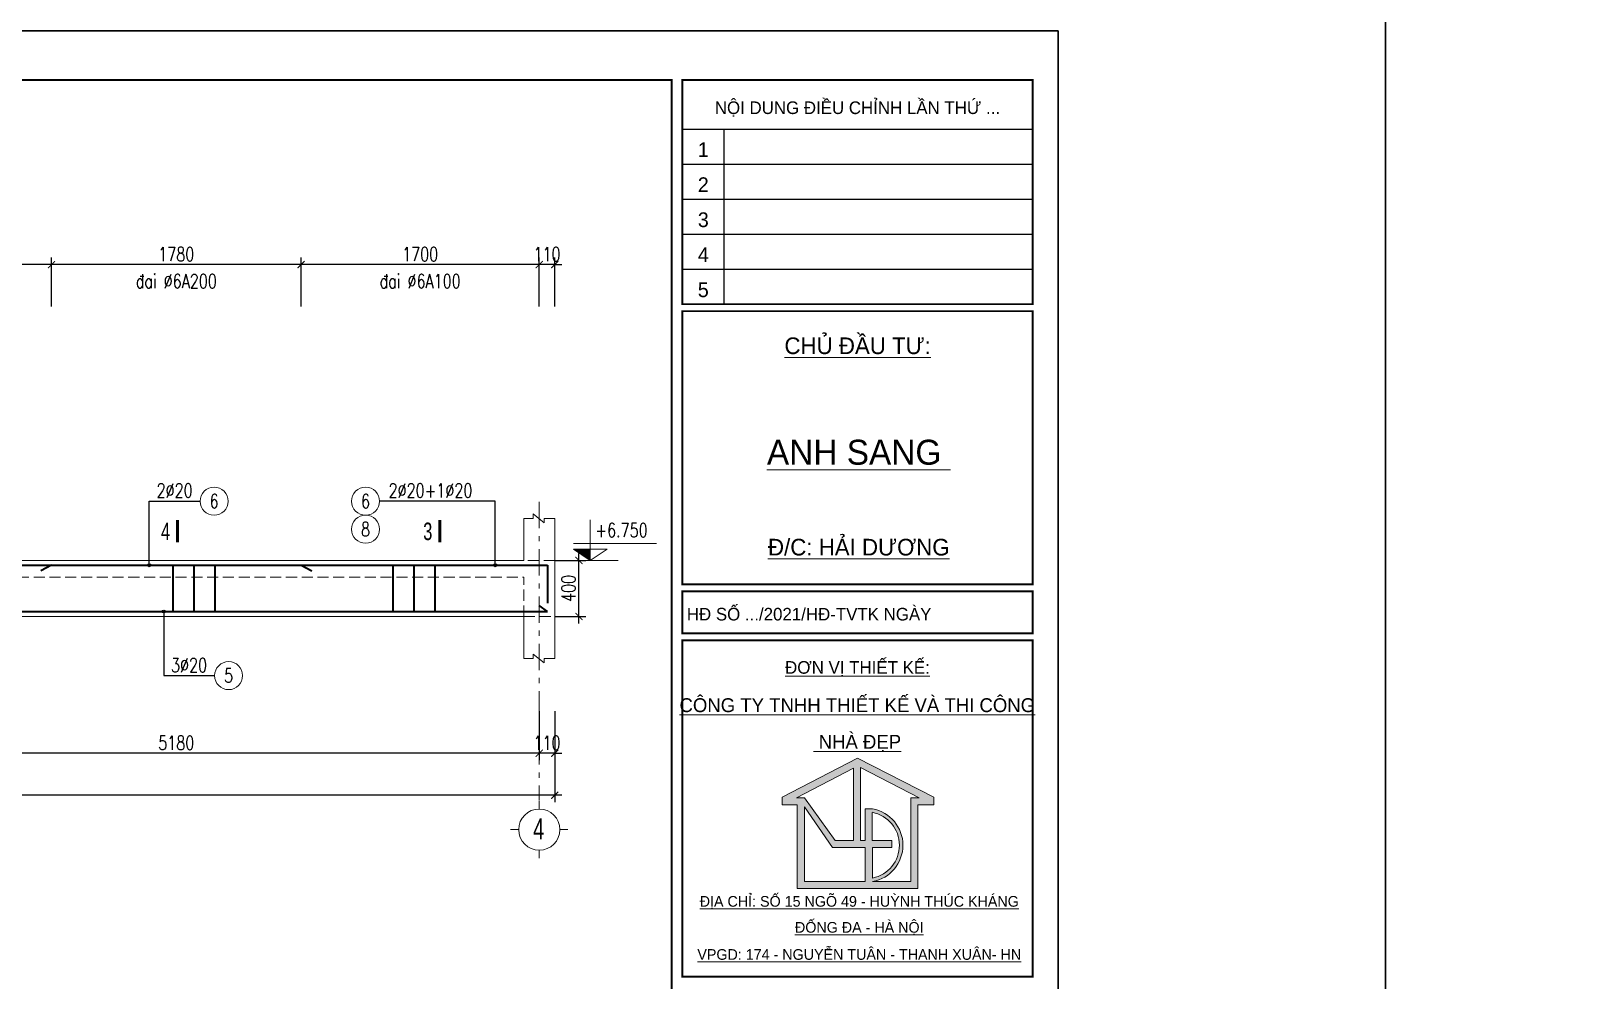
# Model space of a CAD drawing. Extents: x -2098986 to 943, y -1296280 to 73591.
# Drawn here: x -1715898 to -1693860, y -1198310 to -1184759 of the extents above; entities that cross this region are included whole.
import ezdxf
from ezdxf.enums import TextEntityAlignment as Align

# ---------------------------------------------------------------- set-up
doc = ezdxf.new("R2010")
doc.units = 0
doc.header["$LTSCALE"] = 150
doc.header["$PDMODE"] = 35
doc.linetypes.add('_An', pattern=[5, 3.5, -1.5])
doc.linetypes.add('_Tim', pattern=[9, 5, -1.5, 1, -1.5])
doc.layers.get('Defpoints').update_dxf_attribs({"lineweight": 18})
for name, color, linetype, lineweight in [('05.Text', 253, 'Continuous', 18), ('09.Hatch', 250, 'Continuous', 5), ('11.Khung bo', 32, 'Continuous', 50), ('12.Khung', 36, 'Continuous', 25), ('KCVN-THAY', 7, 'Continuous', 25), ('LS-DIM', 251, 'Continuous', 13), ('LS-TEXT', 60, 'Continuous', 20), ('LS-THAY', 7, 'Continuous', 20), ('LS-THEP', 3, 'Continuous', 35), ('LS-TRUC', 108, '_Tim', 9)]:
    doc.layers.add(name, color=color, linetype=linetype, lineweight=lineweight)
doc.layers.add('DIM', color=1, linetype='Continuous')
doc.layers.add('Tpl_Bound', color=1, linetype='Continuous', plot=False)
doc.styles.add('AVANT', font='')
doc.styles.add('dim', font='vnsimli.shx', dxfattribs={"width": 0.75})
doc.styles.add('KCVN-LEADER', font='vnromadi.shx', dxfattribs={"width": 0.7, "height": 4})
doc.styles.add('VnAvantH', font='')
doc.styles.add('vnsimpli', font='vnsimli.shx', dxfattribs={"width": 0.75})
doc.styles.get('AVANT').set_extended_font_data('.VnAvant')
doc.styles.get('VnAvantH').set_extended_font_data('.VnAvantH')
doc.dimstyles.new('D10', dxfattribs={"dimtxt": 200, "dimasz": 0, "dimexe": 0, "dimexo": 0, "dimgap": 0, "dimtad": 1, "dimdec": 0, "dimlfac": 0.1, "dimzin": 0, "dimdsep": 46, "dimtxsty": 'vnsimpli', "dimblk1": 'ARCHTICK', "dimblk2": 'ARCHTICK', "dimsah": 1, "dimcen": 0, "dimsd1": 1, "dimsd2": 1, "dimclrd": 256, "dimclre": 256, "dimclrt": 60, "dimadec": 0, "dimazin": 0, "dimtfac": 0.02, "dimtdec": 0, "dimtix": 1, "dimtmove": 2, "dimatfit": 3, "dimldrblk": 'ARCHTICK', "dimfxl": 100, "dimtolj": 1, "dimtzin": 0, "dimarcsym": 0})
doc.dimstyles.new('D50', dxfattribs={"dimtxt": 200, "dimasz": 100, "dimexe": 100, "dimexo": 0, "dimgap": 50, "dimtad": 1, "dimdec": 0, "dimlfac": 0.5, "dimzin": 0, "dimdsep": 46, "dimtxsty": 'vnsimpli', "dimblk1": 'ARCHTICK', "dimblk2": 'ARCHTICK', "dimsah": 1, "dimcen": 0, "dimdle": 100, "dimclrd": 256, "dimclre": 256, "dimclrt": 60, "dimadec": 0, "dimazin": 0, "dimtfac": 0.02, "dimtdec": 0, "dimtix": 1, "dimtmove": 2, "dimatfit": 3, "dimldrblk": 'ARCHTICK', "dimfxl": 100, "dimtolj": 1, "dimtzin": 0, "dimarcsym": 0})
doc.dimstyles.new('Ghi Chu', dxfattribs={"dimscale": 40, "dimtxt": 2.2, "dimasz": 1, "dimexe": 0.8, "dimexo": 0, "dimgap": 1, "dimtad": 1, "dimdec": 0, "dimzin": 0, "dimdsep": 46, "dimtxsty": 'dim', "dimblk1": 'ARCHTICK', "dimblk2": 'ARCHTICK', "dimsah": 1, "dimcen": -0.2, "dimdle": 0.8, "dimclrd": 256, "dimclre": 256, "dimclrt": 60, "dimadec": 0, "dimazin": 0, "dimtfac": 1, "dimtdec": 0, "dimtmove": 0, "dimatfit": 3, "dimldrblk": 'ARCHTICK', "dimfxl": 1, "dimtolj": 1, "dimtzin": 0, "dimarcsym": 0})

# ---------------------------------------------------------------- blocks, each defined once
blk = doc.blocks.new('_ArchTick')
at = {"layer": 'DIM', "color": 0, "const_width": 0.15}
blk.add_lwpolyline([(-0.5, -0.5), (0.5, 0.5)], dxfattribs=at)
blk = doc.blocks.new('*D1545')
at = {"layer": 'Defpoints', "color": 0, "transparency": 16777216}
for p in [(-1740003, -1194471), (-1708423, -1194471), (-1740003, -1195671)]:
    blk.add_point(p, dxfattribs=at)
at = {"layer": 'LS-DIM', "lineweight": -2, "transparency": 16777216}
for p, q in [((-1740003, -1194471), (-1740003, -1195771)), ((-1708423, -1194471), (-1708423, -1195771)), ((-1708323, -1195671), (-1740103, -1195671))]:
    blk.add_line(p, q, dxfattribs=at)
at = {"layer": 'LS-DIM', "lineweight": -2, "transparency": 16777216, "xscale": 100, "yscale": 100, "zscale": 100, "rotation": 180}
blk.add_blockref('_ArchTick', (-1740003, -1195671), dxfattribs=at)
at = {"layer": 'LS-DIM', "lineweight": -2, "transparency": 16777216, "xscale": 100, "yscale": 100, "zscale": 100}
blk.add_blockref('_ArchTick', (-1708423, -1195671), dxfattribs=at)
at = {"layer": 'LS-DIM', "color": 60, "transparency": 16777216, "insert": (-1724213, -1195521), "char_height": 200, "attachment_point": 5, "style": 'vnsimpli'}
blk.add_mtext('\\A1;15790', dxfattribs=at)
blk = doc.blocks.new('*D1549')
at = {"layer": 'Defpoints', "color": 0, "transparency": 16777216}
for p in [(-1719003, -1194471), (-1708643, -1194471), (-1719003, -1195071)]:
    blk.add_point(p, dxfattribs=at)
at = {"layer": 'LS-DIM', "lineweight": -2, "transparency": 16777216}
for p, q in [((-1719003, -1194471), (-1719003, -1195171)), ((-1708643, -1194471), (-1708643, -1195171)), ((-1708543, -1195071), (-1719103, -1195071))]:
    blk.add_line(p, q, dxfattribs=at)
at = {"layer": 'LS-DIM', "lineweight": -2, "transparency": 16777216, "xscale": 100, "yscale": 100, "zscale": 100, "rotation": 180}
blk.add_blockref('_ArchTick', (-1719003, -1195071), dxfattribs=at)
at = {"layer": 'LS-DIM', "lineweight": -2, "transparency": 16777216, "xscale": 100, "yscale": 100, "zscale": 100}
blk.add_blockref('_ArchTick', (-1708643, -1195071), dxfattribs=at)
at = {"layer": 'LS-DIM', "color": 60, "transparency": 16777216, "insert": (-1713823, -1194921), "char_height": 200, "attachment_point": 5, "style": 'vnsimpli'}
blk.add_mtext('\\A1;5180', dxfattribs=at)
blk = doc.blocks.new('*D1550')
at = {"layer": 'Defpoints', "color": 0, "transparency": 16777216}
for p in [(-1708643, -1194471), (-1708423, -1194471), (-1708643, -1195071)]:
    blk.add_point(p, dxfattribs=at)
at = {"layer": 'LS-DIM', "lineweight": -2, "transparency": 16777216}
for p, q in [((-1708643, -1194471), (-1708643, -1195171)), ((-1708423, -1194471), (-1708423, -1195171)), ((-1708643, -1195071), (-1708743, -1195071)), ((-1708423, -1195071), (-1708643, -1195071)), ((-1708423, -1195071), (-1708323, -1195071))]:
    blk.add_line(p, q, dxfattribs=at)
at = {"layer": 'LS-DIM', "lineweight": -2, "transparency": 16777216, "xscale": 100, "yscale": 100, "zscale": 100}
blk.add_blockref('_ArchTick', (-1708643, -1195071), dxfattribs=at)
at = {"layer": 'LS-DIM', "lineweight": -2, "transparency": 16777216, "xscale": 100, "yscale": 100, "zscale": 100, "rotation": 180}
blk.add_blockref('_ArchTick', (-1708423, -1195071), dxfattribs=at)
at = {"layer": 'LS-DIM', "color": 60, "transparency": 16777216, "insert": (-1708533, -1194921), "char_height": 200, "attachment_point": 5, "style": 'vnsimpli'}
blk.add_mtext('\\A1;110', dxfattribs=at)
blk = doc.blocks.new('*D1551')
at = {"layer": 'Defpoints', "color": 0, "transparency": 16777216}
for p in [(-1708643, -1188095), (-1708643, -1188695), (-1708423, -1188695)]:
    blk.add_point(p, dxfattribs=at)
at = {"layer": 'LS-DIM', "lineweight": -2, "transparency": 16777216}
for p, q in [((-1708643, -1188695), (-1708643, -1187995)), ((-1708423, -1188695), (-1708423, -1187995)), ((-1708643, -1188095), (-1708743, -1188095)), ((-1708423, -1188095), (-1708643, -1188095)), ((-1708423, -1188095), (-1708323, -1188095))]:
    blk.add_line(p, q, dxfattribs=at)
at = {"layer": 'LS-DIM', "lineweight": -2, "transparency": 16777216, "xscale": 100, "yscale": 100, "zscale": 100}
blk.add_blockref('_ArchTick', (-1708643, -1188095), dxfattribs=at)
at = {"layer": 'LS-DIM', "lineweight": -2, "transparency": 16777216, "xscale": 100, "yscale": 100, "zscale": 100, "rotation": 180}
blk.add_blockref('_ArchTick', (-1708423, -1188095), dxfattribs=at)
at = {"layer": 'LS-DIM', "color": 60, "transparency": 16777216, "insert": (-1708533, -1187945), "char_height": 200, "attachment_point": 5, "style": 'vnsimpli'}
blk.add_mtext('\\A1;110', dxfattribs=at)
blk = doc.blocks.new('*D1552')
at = {"layer": 'Defpoints', "color": 0, "transparency": 16777216}
for p in [(-1712043, -1188095), (-1712043, -1188695), (-1708643, -1188695)]:
    blk.add_point(p, dxfattribs=at)
at = {"layer": 'LS-DIM', "lineweight": -2, "transparency": 16777216}
for p, q in [((-1712043, -1188695), (-1712043, -1187995)), ((-1708643, -1188695), (-1708643, -1187995)), ((-1708543, -1188095), (-1712143, -1188095))]:
    blk.add_line(p, q, dxfattribs=at)
at = {"layer": 'LS-DIM', "lineweight": -2, "transparency": 16777216, "xscale": 100, "yscale": 100, "zscale": 100, "rotation": 180}
blk.add_blockref('_ArchTick', (-1712043, -1188095), dxfattribs=at)
at = {"layer": 'LS-DIM', "lineweight": -2, "transparency": 16777216, "xscale": 100, "yscale": 100, "zscale": 100}
blk.add_blockref('_ArchTick', (-1708643, -1188095), dxfattribs=at)
at = {"layer": 'LS-DIM', "color": 60, "transparency": 16777216, "insert": (-1710343, -1187945), "char_height": 200, "attachment_point": 5, "style": 'vnsimpli'}
blk.add_mtext('\\A1;1700', dxfattribs=at)
blk = doc.blocks.new('*D1553')
at = {"layer": 'Defpoints', "color": 0, "transparency": 16777216}
for p in [(-1708643, -1188432), (-1712043, -1188695), (-1708643, -1188695)]:
    blk.add_point(p, dxfattribs=at)
at = {"layer": 'LS-DIM', "lineweight": -2, "transparency": 16777216}
for p, q in [((-1712043, -1188695), (-1712043, -1188432)), ((-1708643, -1188695), (-1708643, -1188432))]:
    blk.add_line(p, q, dxfattribs=at)
at = {"layer": 'LS-DIM', "color": 60, "transparency": 16777216, "insert": (-1710343, -1188332), "char_height": 200, "attachment_point": 5, "style": 'vnsimpli'}
blk.add_mtext('\\A1;®ai %%C6A100', dxfattribs=at)
blk = doc.blocks.new('*D1554')
at = {"layer": 'Defpoints', "color": 0, "transparency": 16777216}
for p in [(-1719003, -1188095), (-1719003, -1188695), (-1715603, -1188695)]:
    blk.add_point(p, dxfattribs=at)
at = {"layer": 'LS-DIM', "lineweight": -2, "transparency": 16777216}
for p, q in [((-1719003, -1188695), (-1719003, -1187995)), ((-1715603, -1188695), (-1715603, -1187995)), ((-1715503, -1188095), (-1719103, -1188095))]:
    blk.add_line(p, q, dxfattribs=at)
at = {"layer": 'LS-DIM', "lineweight": -2, "transparency": 16777216, "xscale": 100, "yscale": 100, "zscale": 100, "rotation": 180}
blk.add_blockref('_ArchTick', (-1719003, -1188095), dxfattribs=at)
at = {"layer": 'LS-DIM', "lineweight": -2, "transparency": 16777216, "xscale": 100, "yscale": 100, "zscale": 100}
blk.add_blockref('_ArchTick', (-1715603, -1188095), dxfattribs=at)
at = {"layer": 'LS-DIM', "color": 60, "transparency": 16777216, "insert": (-1717303, -1187945), "char_height": 200, "attachment_point": 5, "style": 'vnsimpli'}
blk.add_mtext('\\A1;1700', dxfattribs=at)
blk = doc.blocks.new('*D1555')
at = {"layer": 'Defpoints', "color": 0, "transparency": 16777216}
for p in [(-1715603, -1188432), (-1719003, -1188695), (-1715603, -1188695)]:
    blk.add_point(p, dxfattribs=at)
at = {"layer": 'LS-DIM', "lineweight": -2, "transparency": 16777216}
for p, q in [((-1719003, -1188695), (-1719003, -1188432)), ((-1715603, -1188695), (-1715603, -1188432))]:
    blk.add_line(p, q, dxfattribs=at)
at = {"layer": 'LS-DIM', "color": 60, "transparency": 16777216, "insert": (-1717303, -1188332), "char_height": 200, "attachment_point": 5, "style": 'vnsimpli'}
blk.add_mtext('\\A1;®ai %%C6A100', dxfattribs=at)
blk = doc.blocks.new('*D1556')
at = {"layer": 'Defpoints', "color": 0, "transparency": 16777216}
for p in [(-1715603, -1188095), (-1715603, -1188695), (-1712043, -1188695)]:
    blk.add_point(p, dxfattribs=at)
at = {"layer": 'LS-DIM', "lineweight": -2, "transparency": 16777216}
for p, q in [((-1715603, -1188695), (-1715603, -1187995)), ((-1712043, -1188695), (-1712043, -1187995)), ((-1711943, -1188095), (-1715703, -1188095))]:
    blk.add_line(p, q, dxfattribs=at)
at = {"layer": 'LS-DIM', "lineweight": -2, "transparency": 16777216, "xscale": 100, "yscale": 100, "zscale": 100, "rotation": 180}
blk.add_blockref('_ArchTick', (-1715603, -1188095), dxfattribs=at)
at = {"layer": 'LS-DIM', "lineweight": -2, "transparency": 16777216, "xscale": 100, "yscale": 100, "zscale": 100}
blk.add_blockref('_ArchTick', (-1712043, -1188095), dxfattribs=at)
at = {"layer": 'LS-DIM', "color": 60, "transparency": 16777216, "insert": (-1713823, -1187945), "char_height": 200, "attachment_point": 5, "style": 'vnsimpli'}
blk.add_mtext('\\A1;1780', dxfattribs=at)
blk = doc.blocks.new('*D1557')
at = {"layer": 'Defpoints', "color": 0, "transparency": 16777216}
for p in [(-1712043, -1188432), (-1715603, -1188695), (-1712043, -1188695)]:
    blk.add_point(p, dxfattribs=at)
at = {"layer": 'LS-DIM', "lineweight": -2, "transparency": 16777216}
for p, q in [((-1715603, -1188695), (-1715603, -1188432)), ((-1712043, -1188695), (-1712043, -1188432))]:
    blk.add_line(p, q, dxfattribs=at)
at = {"layer": 'LS-DIM', "color": 60, "transparency": 16777216, "insert": (-1713823, -1188332), "char_height": 200, "attachment_point": 5, "style": 'vnsimpli'}
blk.add_mtext('\\A1;®ai %%C6A200', dxfattribs=at)
blk = doc.blocks.new('A$C0F04115F')
at = {"layer": 'LS-THAY'}
for p, q in [((-380, 380), (-380, 530)), ((-760, 0), (-910, 0)), ((0, 0), (150, 0)), ((-380, -380), (-380, -530))]:
    blk.add_line(p, q, dxfattribs=at)
blk.add_circle((-380, 0), 380, dxfattribs=at)
blk = doc.blocks.new('COSCD')
at = {"layer": 'LS-DIM'}
blk.add_hatch(color=256, dxfattribs=at).paths.add_polyline_path([(3.6, 0), (3.6, 1.44), (1.44, 1.44)])
for p, q in [((3.6, 0), (3.6, 5.23)), ((1.44, 2.16), (12.12, 2.16)), ((7.2, 0), (0, 0)), ((1.44, 1.44), (5.76, 1.44)), ((1.44, 1.44), (3.6, 0)), ((5.76, 1.44), (3.6, 0))]:
    blk.add_line(p, q, dxfattribs=at)
blk = doc.blocks.new('*D1572')
at = {"layer": 'Defpoints', "color": 0, "transparency": 16777216}
for p in [(-1708423, -1192318), (-1708077, -1192318), (-1708423, -1193118)]:
    blk.add_point(p, dxfattribs=at)
at = {"layer": 'LS-DIM', "lineweight": -2, "transparency": 16777216}
for p, q in [((-1708077, -1193218), (-1708077, -1192218)), ((-1708423, -1192318), (-1707977, -1192318)), ((-1708423, -1193118), (-1707977, -1193118))]:
    blk.add_line(p, q, dxfattribs=at)
at = {"layer": 'LS-DIM', "lineweight": -2, "transparency": 16777216, "xscale": 100, "yscale": 100, "zscale": 100}
for p, rotation in [((-1708077, -1192318), 90), ((-1708077, -1193118), 270)]:
    blk.add_blockref('_ArchTick', p, dxfattribs=dict(at, rotation=rotation))
at = {"layer": 'LS-DIM', "color": 60, "transparency": 16777216, "insert": (-1708227, -1192718), "char_height": 200, "attachment_point": 5, "rotation": 90, "style": 'vnsimpli'}
blk.add_mtext('\\A1;400', dxfattribs=at)
blk = doc.blocks.new('*U4')
at = {"layer": 'KCVN-THAY', "color": 140}
blk.add_lwpolyline([(214871.76, 86966.68), (215381.8, 86966.68), (215381.8, 86579.68), (214871.76, 86579.68)], close=True, dxfattribs=at)
blk = doc.blocks.new('100')
at = {"layer": '09.Hatch'}
h = blk.add_hatch(color=3, dxfattribs=at)
h.paths.add_polyline_path([(1897639, -927180), (1897639, -927287), (1897855, -927287), (1897855, -928484), (1898824, -928484), (1899574, -928484), (1899574, -927287), (1899801, -927287), (1899801, -927179), (1898713, -926620)])
h.paths.add_polyline_path([(1898756, -926756), (1899596, -927187), (1899473, -927187), (1899473, -928384), (1898929, -928384, 0.834181), (1898929, -927344), (1898824, -927344), (1898824, -927797), (1898756, -927797)], flags=16)
h.paths.add_polyline_path([(1898656, -927796), (1898393, -927796), (1897956, -927186), (1897843, -927186), (1898656, -926763)], flags=16)
h.paths.add_polyline_path([(1898929, -928333), (1898929, -927898), (1899202, -927898), (1899202, -927797), (1898924, -927797), (1898924, -927395, -0.822042)], flags=16)
h.paths.add_polyline_path([(1898357, -927898), (1898824, -927898), (1898824, -928384), (1897956, -928384), (1897956, -927316)], flags=16)
at = {"layer": '05.Text'}
for p, q in [((1898713, -926620), (1897639, -927180)), ((1899801, -927179), (1898713, -926620)), ((1899801, -927179), (1898713, -926620)), ((1899801, -927179), (1898713, -926620)), ((1898656, -926763), (1897843, -927186)), ((1898656, -926763), (1897843, -927186)), ((1898656, -926763), (1897843, -927186)), ((1898656, -926763), (1898656, -927796)), ((1898656, -926763), (1898656, -927796)), ((1898656, -926763), (1898656, -927796)), ((1899596, -927187), (1898756, -926756)), ((1898756, -926756), (1898756, -927797)), ((1899596, -927187), (1898756, -926756)), ((1898756, -926756), (1898756, -927797)), ((1899596, -927187), (1898756, -926756)), ((1898756, -926756), (1898756, -927797)), ((1897639, -927180), (1897639, -927287)), ((1897639, -927287), (1897855, -927287)), ((1897843, -927186), (1897956, -927186)), ((1897855, -927287), (1897855, -928484)), ((1897956, -927186), (1897956, -927186)), ((1897956, -927186), (1898393, -927796)), ((1897956, -927316), (1897956, -928384)), ((1898357, -927898), (1897956, -927316)), ((1898824, -927797), (1898824, -927344)), ((1898824, -927797), (1898824, -927344)), ((1898824, -927344), (1898929, -927344)), ((1899473, -928384), (1899473, -927187)), ((1899473, -927187), (1899596, -927187)), ((1899473, -928384), (1899473, -927187)), ((1899473, -927187), (1899596, -927187)), ((1899473, -928384), (1899473, -927187)), ((1899473, -927187), (1899596, -927187)), ((1899574, -928484), (1899574, -927287)), ((1899574, -927287), (1899801, -927287)), ((1899801, -927287), (1899801, -927179)), ((1899801, -927287), (1899801, -927179)), ((1899801, -927287), (1899801, -927179)), ((1898924, -927395), (1898924, -927797)), ((1898824, -927898), (1898357, -927898)), ((1898393, -927796), (1898656, -927796)), ((1898756, -927797), (1898824, -927797)), ((1898824, -928384), (1898824, -927898)), ((1898924, -927797), (1899202, -927797)), ((1899202, -927898), (1898929, -927898)), ((1898929, -927898), (1898929, -928333)), ((1899202, -927797), (1899202, -927898)), ((1897956, -928384), (1898824, -928384)), ((1898929, -928384), (1899473, -928384)), ((1897855, -928484), (1898824, -928484)), ((1898824, -928484), (1899574, -928484))]:
    blk.add_line(p, q, dxfattribs=at)
for radius, start, end in [(528, 280.3316, 79.6684), (478, 281.4298, 79.1164), (478, 281.4298, 79.1164), (478, 281.4298, 79.1164)]:
    blk.add_arc((1898834, -927864), radius, start, end, dxfattribs=at)
at = {"layer": '11.Khung bo', "const_width": 26.7}
for points in [[(1860913, -945240), (1860913, -916940), (1896063, -916940), (1896063, -945240)], [(1860913, -945240), (1860913, -916940), (1896063, -916940), (1896063, -945240)], [(1860913, -945240), (1860913, -916940), (1896063, -916940), (1896063, -945240)], [(1896213, -920140), (1896213, -916940), (1901213, -916940), (1901213, -920140)], [(1896213, -920140), (1896213, -916940), (1901213, -916940), (1901213, -920140)], [(1896213, -920140), (1896213, -916940), (1901213, -916940), (1901213, -920140)], [(1896213, -924140), (1901213, -924140), (1901213, -920240), (1896213, -920240)], [(1896213, -924140), (1901213, -924140), (1901213, -920240), (1896213, -920240)], [(1896213, -924140), (1901213, -924140), (1901213, -920240), (1896213, -920240)], [(1896213, -924840), (1901213, -924840), (1901213, -924240), (1896213, -924240)], [(1896213, -924840), (1901213, -924840), (1901213, -924240), (1896213, -924240)], [(1896213, -924840), (1901213, -924840), (1901213, -924240), (1896213, -924240)], [(1896213, -929740), (1901213, -929740), (1901213, -924940), (1896213, -924940)], [(1896213, -929740), (1901213, -929740), (1901213, -924940), (1896213, -924940)], [(1896213, -929740), (1901213, -929740), (1901213, -924940), (1896213, -924940)]]:
    blk.add_lwpolyline(points, close=True, dxfattribs=at)
at = {"layer": '12.Khung'}
for p, q in [((1896213, -917640), (1901213, -917640)), ((1896213, -917640), (1901213, -917640)), ((1896213, -917640), (1901213, -917640)), ((1896813, -920140), (1896813, -917640)), ((1896813, -920140), (1896813, -917640)), ((1896813, -920140), (1896813, -917640)), ((1896213, -918140), (1901213, -918140)), ((1896213, -918140), (1901213, -918140)), ((1896213, -918140), (1901213, -918140)), ((1896213, -918640), (1901213, -918640)), ((1896213, -918640), (1901213, -918640)), ((1896213, -918640), (1901213, -918640)), ((1896213, -919140), (1901213, -919140)), ((1896213, -919140), (1901213, -919140)), ((1896213, -919140), (1901213, -919140)), ((1896213, -919640), (1901213, -919640)), ((1896213, -919640), (1901213, -919640)), ((1896213, -919640), (1901213, -919640))]:
    blk.add_line(p, q, dxfattribs=at)
blk.add_lwpolyline([(1901579, -945940), (1901579, -916240), (1859580, -916240), (1859580, -945940)], close=True, dxfattribs=at)
blk.add_lwpolyline([(1901579, -945940), (1901579, -916240), (1859580, -916240), (1859580, -945940)], close=True, dxfattribs=at)
blk.add_lwpolyline([(1901579, -945940), (1901579, -916240), (1859580, -916240), (1859580, -945940)], close=True, dxfattribs=at)
at = {"layer": '05.Text', "style": 'VnAvantH'}
for s, p in [('Néi dung ®iÒu chØnh lÇn thø ...', (1898713, -917329)), ('H§ sè .../2021/H§-TVTK ngµy ', (1898057, -924540))]:
    blk.add_text(s, height=180, dxfattribs=at).set_placement(p, align=Align.MIDDLE)
at = {"layer": '05.Text'}
for s, height, style, p in [('1', 210, 'AVANT', (1896513, -918040)), ('2', 210, 'AVANT', (1896513, -918540)), ('3', 210, 'AVANT', (1896513, -919040)), ('4', 210, 'AVANT', (1896513, -919540)), ('5', 210, 'AVANT', (1896513, -920040)), ('%%uChñ ®Çu t\xad:', 237.6, 'VnAvantH', (1898716, -920853)), ('%%Uanh sang ', 356.4, 'VnAvantH', (1898732, -922432)), ('%%U®/c: h¶i d\xad¬ng', 237.6, 'VnAvantH', (1898732, -923728)), ('%%U®¬n vÞ thiÕt kÕ:', 180, 'VnAvantH', (1898713, -925416)), ('%%Uc«ng ty tnhh thiÕt kÕ vµ thi c«ng', 198, 'VnAvantH', (1898711, -925964)), ('%%U nhµ ®Ñp', 198, 'VnAvantH', (1898711, -926487)), ('%%U®Þa chØ: sè 15 ngâ 49 - huúnh thóc kh¸ng', 152.46, 'VnAvantH', (1898739, -928742)), ('%%U®èng ®a - hµ néi', 152.46, 'VnAvantH', (1898739, -929113)), ('%%Uvpgd: 174 - nguyÔn tu©n - thanh xu©n- hn', 152.46, 'VnAvantH', (1898739, -929500))]:
    blk.add_text(s, height=height, dxfattribs=dict(at, style=style)).set_placement(p, align=Align.CENTER)

msp = doc.modelspace()

# ---------------------------------------------------------------- linework, layer by layer
at = {"layer": 'LS-DIM', "linetype": '_An', "ltscale": 0.3}
for p in [(-1718782.6, -1192557.6), (-1708862.6, -1193117.6)]:
    msp.add_line(p, (-1708862.6, -1192557.6), dxfattribs=at)
at = {"layer": 'LS-DIM'}
for points in [[(-1708862.6, -1191717.6), (-1708730.4, -1191717.6), (-1708730.4, -1191654.6), (-1708572.7, -1191780.7), (-1708572.7, -1191717.6), (-1708422.6, -1191717.6)], [(-1708862.6, -1193718), (-1708730.4, -1193718), (-1708730.4, -1193655), (-1708572.7, -1193781.2), (-1708572.7, -1193718), (-1708422.6, -1193718)]]:
    msp.add_lwpolyline(points, dxfattribs=at)
at = {"layer": 'LS-DIM', "linetype": '_An', "ltscale": 0.3}
for points in [[(-1708422.6, -1192317.6), (-1708862.6, -1192317.6)], [(-1708862.6, -1193117.6), (-1708422.6, -1193117.6)]]:
    msp.add_lwpolyline(points, dxfattribs=at)
at = {"layer": 'LS-TEXT', "const_width": 42.9}
for points in [[(-1713804.4, -1191739.1), (-1713804.4, -1192061.5)], [(-1710061.9, -1191739.1), (-1710061.9, -1192061.5)]]:
    msp.add_lwpolyline(points, dxfattribs=at)
at = {"layer": 'LS-THAY'}
for p, q in [((-1708862.6, -1192317.6), (-1708862.6, -1191717.6)), ((-1708422.6, -1192317.6), (-1708422.6, -1191717.6)), ((-1718622.6, -1192317.6), (-1708862.6, -1192317.6)), ((-1708422.6, -1192317.6), (-1708422.6, -1193117.6)), ((-1718622.6, -1193117.6), (-1708862.6, -1193117.6)), ((-1708862.6, -1193117.6), (-1708862.6, -1193718)), ((-1708422.6, -1193117.6), (-1708422.6, -1193718))]:
    msp.add_line(p, q, dxfattribs=at)
for centre in [(-1713282.7, -1191472.7), (-1711122, -1191472.7), (-1711122, -1191872.7), (-1713076.7, -1193962.5)]:
    msp.add_circle(centre, 200, dxfattribs=at)
at = {"layer": 'LS-THEP'}
for p, q in [((-1722638.9, -1192387.6), (-1708525.6, -1192387.6)), ((-1715602.6, -1192387.6), (-1715757.6, -1192468.7)), ((-1713870.7, -1192387.6), (-1713870.7, -1193047.6)), ((-1713570.7, -1192387.6), (-1713570.7, -1193047.6)), ((-1713270.7, -1192387.6), (-1713270.7, -1193047.6)), ((-1712042.6, -1192387.6), (-1711887.6, -1192468.7)), ((-1710734.6, -1192387.6), (-1710734.6, -1193047.6)), ((-1710434.6, -1192387.6), (-1710434.6, -1193047.6)), ((-1710134.6, -1192387.6), (-1710134.6, -1193047.6)), ((-1708525.6, -1192387.6), (-1708525.6, -1192929)), ((-1721826, -1193047.6), (-1708525.6, -1193047.6)), ((-1708525.6, -1193047.6), (-1708642.6, -1192960))]:
    msp.add_line(p, q, dxfattribs=at)
at = {"layer": 'LS-TRUC', "ltscale": 0.5}
msp.add_line((-1708642.6, -1191482.9), (-1708642.6, -1195740.1), dxfattribs=at)
at = {"layer": 'Tpl_Bound', "color": 1}
msp.add_lwpolyline([(-1743235.8, -1214459.5), (-1743235.8, -1184759.5), (-1701235.8, -1184759.5), (-1701235.8, -1214459.5)], close=True, dxfattribs=at)

# ---------------------------------------------------------------- block references
at = {"layer": '05.Text', "xscale": 1.000009185772931, "yscale": 1.000009185772931, "zscale": 1.000009185772931}
msp.add_blockref('100', (-3602832.5, -268511), dxfattribs=at)
at = {"layer": 'Defpoints', "xscale": 100, "yscale": 100, "zscale": 100}
for p in [(-23234746.5, -9876846.9), (-23183742.2, -9876846.9)]:
    msp.add_blockref('*U4', p, dxfattribs=at)
at = {"layer": 'LS-DIM', "xscale": 111.1111111112405, "yscale": 111.1111111112405, "zscale": 111.1111111112405}
msp.add_blockref('COSCD', (-1708316.1, -1192317.6), dxfattribs=at)
at = {"layer": 'LS-THAY', "xscale": -0.7730448003858328, "yscale": 0.7730447999201715, "zscale": 0.7730448000000003}
msp.add_blockref('A$C0F04115F', (-1708936.5, -1196161), dxfattribs=at)

# ---------------------------------------------------------------- texts
at = {"layer": 'LS-TEXT', "style": 'vnsimpli', "width": 0.75}
for s, p in [('2`20', (-1713846.8, -1191321.5)), ('2`20+1`20', (-1710195.4, -1191321.5))]:
    msp.add_text(s, height=200, dxfattribs=at).set_placement(p, align=Align.MIDDLE)
at = {"layer": 'LS-TEXT', "style": 'KCVN-LEADER', "width": 0.7}
for s, p in [('4', (-1713911.5, -1192028.1)), ('3', (-1710169.1, -1192028.1))]:
    msp.add_text(s, height=250, dxfattribs=at).set_placement(p, align=Align.RIGHT)
at = {"layer": 'LS-TEXT', "style": 'vnsimpli', "width": 0.75}
msp.add_text('+6.750', height=200, dxfattribs=at).set_placement((-1707841.6, -1191987.5))
msp.add_text('3`20', height=200, rotation=360, dxfattribs=at).set_placement((-1713640.8, -1193813.7), align=Align.MIDDLE)
at = {"layer": 'LS-TEXT', "style": 'KCVN-LEADER', "width": 0.7}
msp.add_text('4', height=300, dxfattribs=at).set_placement((-1708652.3, -1196151.9), align=Align.MIDDLE_CENTER)
at = {"layer": 'LS-TEXT', "style": 'vnsimpli', "width": 0.75}
for tag, p in [('6', (-1713282.7, -1191472.7)), ('6', (-1711122, -1191472.7)), ('8', (-1711122, -1191872.7))]:
    msp.add_attdef(tag, text='2', height=200, dxfattribs=at).set_placement(p, align=Align.MIDDLE)
msp.add_attdef('5', text='2', height=200, rotation=360, dxfattribs=at).set_placement((-1713076.7, -1193962.5), align=Align.MIDDLE)

# ---------------------------------------------------------------- dimensions: what is measured, and where the dimension line sits
at = {"layer": 'LS-DIM'}
for base, p1, p2, angle, picture, middle in [((-1719002.6, -1188095.1), (-1715602.6, -1188695.1), (-1719002.6, -1188695.1), 180, '*D1554', (-1717302.6, -1187945.1)), ((-1715602.6, -1188095.1), (-1712042.6, -1188695.1), (-1715602.6, -1188695.1), 180, '*D1556', (-1713822.6, -1187945.1)), ((-1712042.6, -1188095.1), (-1708642.6, -1188695.1), (-1712042.6, -1188695.1), 180, '*D1552', (-1710342.6, -1187945.1)), ((-1708642.6, -1188095.1), (-1708422.6, -1188695.1), (-1708642.6, -1188695.1), 180, '*D1551', (-1708532.6, -1187945.1)), ((-1708076.6, -1192317.6), (-1708422.6, -1193117.6), (-1708422.6, -1192317.6), 90, '*D1572', (-1708226.6, -1192717.6)), ((-1740002.6, -1195671), (-1708422.6, -1194471), (-1740002.6, -1194471), 180, '*D1545', (-1724212.6, -1195521)), ((-1719002.6, -1195071), (-1708642.6, -1194471), (-1719002.6, -1194471), 180, '*D1549', (-1713822.6, -1194921)), ((-1708642.6, -1195071), (-1708422.6, -1194471), (-1708642.6, -1194471), 180, '*D1550', (-1708532.6, -1194921))]:
    dim = msp.add_linear_dim(base=base, p1=p1, p2=p2, angle=angle, dimstyle='D50', dxfattribs=at)
    dim.commit()
    dim.dimension.update_dxf_attribs({"geometry": picture, "text_midpoint": middle})
for base, p1, p2, text, picture, middle in [((-1715602.6, -1188432.2), (-1719002.6, -1188695.1), (-1715602.6, -1188695.1), '®ai %%C6A100', '*D1555', (-1717302.6, -1188332.2)), ((-1712042.6, -1188432.2), (-1715602.6, -1188695.1), (-1712042.6, -1188695.1), '®ai %%C6A200', '*D1557', (-1713822.6, -1188332.2)), ((-1708642.6, -1188432.2), (-1712042.6, -1188695.1), (-1708642.6, -1188695.1), '®ai %%C6A100', '*D1553', (-1710342.6, -1188332.2))]:
    dim = msp.add_linear_dim(base=base, p1=p1, p2=p2, angle=180, text=text, dimstyle='D10', dxfattribs=at)
    dim.commit()
    dim.dimension.update_dxf_attribs({"geometry": picture, "text_midpoint": middle})

# ---------------------------------------------------------------- leaders
for points in [[(-1714208.3, -1192387.6), (-1714208.3, -1191472.7), (-1713482.7, -1191472.7)], [(-1709270.8, -1192387.6), (-1709270.8, -1191472.7), (-1710922, -1191472.7)], [(-1714002.3, -1193047.6), (-1714002.3, -1193962.5), (-1713276.7, -1193962.5)]]:
    msp.add_leader(points, dimstyle='Ghi Chu', override={"dimscale": 50, "dimasz": 0.8, "dimtad": 0, "dimldrblk": 'Origin'}, dxfattribs=at)

doc.saveas('drawing.dxf')
